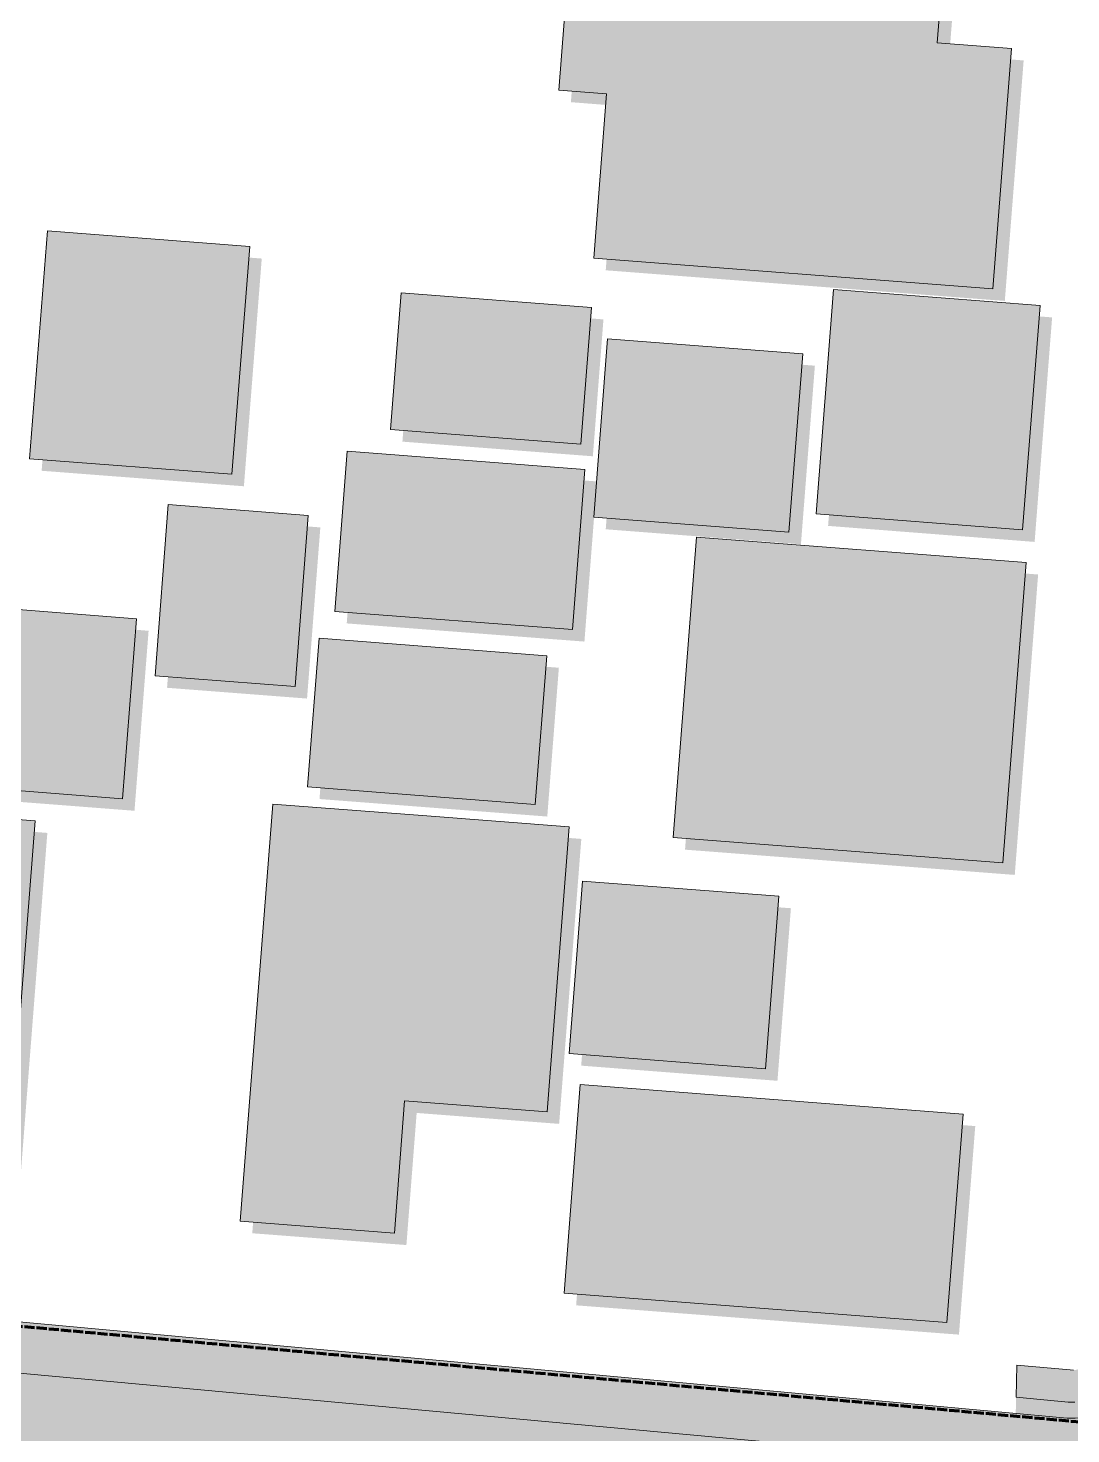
# Model space of a CAD drawing. Header units: metres. Extents: x 305909 to 307171, y 9156037 to 9156671.
# Drawn here: x 306816.2 to 306881.2, y 9156462.2 to 9156549.9 of the extents above; entities that cross this region are included whole.
import ezdxf

# ---------------------------------------------------------------- set-up
doc = ezdxf.new("R2010")
doc.units = ezdxf.units.M
doc.linetypes.add('DASHED', pattern=[1.524, 1.27, -0.254])
doc.linetypes.add('DASHED2', pattern=[0.762, 0.635, -0.127])
for name, color, linetype, lineweight, true_color in [('A-ALUR_DISTRIBUSI', 7, 'DASHED', 50, 0x7828a0), ('B-BAYANGAN', 7, 'Continuous', 0, 0x76786c), ('B-DELINEASI', 7, 'DASHED2', 70, 0xc800c8), ('J-PERKERASAN_JALAN', 7, 'Continuous', 9, 0x989896), ('K-BANGUNAN_LUAR_TAPAK', 7, 'Continuous', 9, 0xdedede), ('P-TROTOAR_AYANI', 7, 'Continuous', 9, 0xd6c8b2), ('V-JALUR_HIJAU_AYANI', 7, 'Continuous', 0, 0x96cd78), ('V-POHON_PENEDUH', 7, 'Continuous', 13, 0x288232)]:
    doc.layers.add(name, color=color, linetype=linetype, lineweight=lineweight, true_color=true_color)
doc.layers.add('G-PERKERASAN', color=7, linetype='Continuous')

# ---------------------------------------------------------------- blocks, each defined once
blk = doc.blocks.new('POHON')
at = {"true_color": 0x3e843e}
h = blk.add_hatch(color=97, dxfattribs=at)
h.dxf.hatch_style = 1
edge = h.paths.add_edge_path()
edge.add_arc((0, 0.78), 0.32, 0, 360)
at = {"true_color": 0x347638}
h = blk.add_hatch(color=97, dxfattribs=at)
h.dxf.hatch_style = 1
edge = h.paths.add_edge_path()
edge.add_arc((0, 0), 1, 0, 360)
at = {"true_color": 0x3e843e}
h = blk.add_hatch(color=97, dxfattribs=at)
h.dxf.hatch_style = 1
edge = h.paths.add_edge_path()
edge.add_arc((-0.552, 0.552), 0.32, 0, 360)
at = {"true_color": 0x62a556}
h = blk.add_hatch(color=85, dxfattribs=at)
h.dxf.hatch_style = 1
edge = h.paths.add_edge_path()
edge.add_arc((-0.2, 0.22), 0.55, 0, 360)
at = {"true_color": 0x3e843e}
h = blk.add_hatch(color=97, dxfattribs=at)
h.dxf.hatch_style = 1
edge = h.paths.add_edge_path()
edge.add_arc((0.552, 0.552), 0.32, 0, 360)
at = {"true_color": 0x697060}
h = blk.add_hatch(color=251, dxfattribs=at)
h.dxf.hatch_style = 1
edge = h.paths.add_edge_path()
edge.add_arc((0.38, -0.38), 1, 0, 360)
at = {"true_color": 0x3e843e}
h = blk.add_hatch(color=97, dxfattribs=at)
h.dxf.hatch_style = 1
edge = h.paths.add_edge_path()
edge.add_arc((-0.78, 0), 0.32, 0, 360)
h = blk.add_hatch(color=97, dxfattribs=at)
h.dxf.hatch_style = 1
edge = h.paths.add_edge_path()
edge.add_arc((0.78, 0), 0.32, 0, 360)
h = blk.add_hatch(color=97, dxfattribs=at)
h.dxf.hatch_style = 1
edge = h.paths.add_edge_path()
edge.add_arc((-0.552, -0.552), 0.32, 0, 360)
h = blk.add_hatch(color=97, dxfattribs=at)
h.dxf.hatch_style = 1
edge = h.paths.add_edge_path()
edge.add_arc((0.552, -0.552), 0.32, 0, 360)
h = blk.add_hatch(color=97, dxfattribs=at)
h.dxf.hatch_style = 1
edge = h.paths.add_edge_path()
edge.add_arc((0, -0.78), 0.32, 0, 360)
at = {"color": 99, "lineweight": 9, "true_color": 0x235528}
blk.add_circle((0, 0), 1, dxfattribs=at)

msp = doc.modelspace()

# ---------------------------------------------------------------- hatches: boundary and pattern name
at = {"layer": 'A-ALUR_DISTRIBUSI', "true_color": 0x7828a0}
h = msp.add_hatch(color=195, dxfattribs=at)
h.dxf.hatch_style = 1
h.paths.add_polyline_path([(306822.268, 9156466.504), (306824.321, 9156466.355), (306824.22, 9156464.958), (306822.167, 9156465.107), (306818.235, 9156465.393), (306818.337, 9156466.789), (306822.268, 9156466.504)])
h = msp.add_hatch(color=195, dxfattribs=at)
h.dxf.hatch_style = 1
h.paths.add_polyline_path([(306830.538, 9156465.903), (306833.297, 9156465.702), (306833.196, 9156464.306), (306830.436, 9156464.507), (306827.212, 9156464.741), (306827.313, 9156466.137), (306830.538, 9156465.903)])
h = msp.add_hatch(color=195, dxfattribs=at)
h.dxf.hatch_style = 1
h.paths.add_polyline_path([(306840.184, 9156465.202), (306842.274, 9156465.05), (306842.172, 9156463.654), (306840.082, 9156463.806), (306836.188, 9156464.089), (306836.289, 9156465.485), (306840.184, 9156465.202)])
h = msp.add_hatch(color=195, dxfattribs=at)
h.dxf.hatch_style = 1
h.paths.add_polyline_path([(306851.207, 9156464.401), (306851.218, 9156464.4), (306851.261, 9156464.396), (306851.137, 9156463.002), (306851.1, 9156463.005), (306845.164, 9156463.436), (306845.266, 9156464.833), (306851.207, 9156464.401)])
h = msp.add_hatch(color=195, dxfattribs=at)
h.dxf.hatch_style = 1
h.paths.add_polyline_path([(306860.226, 9156463.596), (306860.101, 9156462.201), (306854.125, 9156462.735), (306854.25, 9156464.129), (306860.226, 9156463.596)])
h = msp.add_hatch(color=195, dxfattribs=at)
h.dxf.hatch_style = 1
h.paths.add_polyline_path([(306861.2, 9156461.79), (306856.533, 9156460.188), (306856.906, 9156464.221)])
h = msp.add_hatch(color=195, dxfattribs=at)
h.dxf.hatch_style = 1
h.paths.add_polyline_path([(306869.091, 9156462.62), (306869.113, 9156462.617), (306869.208, 9156462.603), (306869.01, 9156461.218), (306868.925, 9156461.23), (306863.069, 9156461.884), (306863.224, 9156463.275), (306869.091, 9156462.62)])
h = msp.add_hatch(color=195, dxfattribs=at)
h.dxf.hatch_style = 1
h.paths.add_polyline_path([(306874.059, 9156461.202), (306869.317, 9156459.835), (306869.891, 9156463.844)])
h = msp.add_hatch(color=195, dxfattribs=at)
h.dxf.hatch_style = 1
h.paths.add_polyline_path([(306859.734, 9156462.629), (306861.265, 9156462.487), (306861.136, 9156461.093), (306859.605, 9156461.235), (306857.483, 9156461.431), (306857.612, 9156462.825), (306859.734, 9156462.629)])
at = {"layer": 'B-BAYANGAN', "true_color": 0x76786c}
h = msp.add_hatch(color=8, dxfattribs=at)
h.dxf.hatch_style = 1
h.paths.add_polyline_path([(306874.138, 9156554.485), (306873.645, 9156548.234), (306878.281, 9156547.877), (306877.106, 9156532.874), (306852.214, 9156534.786), (306853.011, 9156545.042), (306850.042, 9156545.274), (306850.891, 9156556.271), (306874.138, 9156554.485)])
h = msp.add_hatch(color=8, dxfattribs=at)
h.dxf.hatch_style = 1
h.paths.add_polyline_path([(306830.76, 9156535.518), (306829.647, 9156521.312), (306817.031, 9156522.278), (306818.143, 9156536.495), (306830.76, 9156535.518)])
h = msp.add_hatch(color=8, dxfattribs=at)
h.dxf.hatch_style = 1
h.paths.add_polyline_path([(306852.072, 9156531.722), (306851.412, 9156523.181), (306839.534, 9156524.095), (306840.206, 9156532.636), (306852.072, 9156531.722)])
h = msp.add_hatch(color=8, dxfattribs=at)
h.dxf.hatch_style = 1
h.paths.add_polyline_path([(306880.056, 9156531.847), (306878.965, 9156517.84), (306866.084, 9156518.839), (306867.175, 9156532.834), (306880.056, 9156531.847)])
h = msp.add_hatch(color=8, dxfattribs=at)
h.dxf.hatch_style = 1
h.paths.add_polyline_path([(306865.26, 9156528.834), (306864.389, 9156517.693), (306852.214, 9156518.628), (306853.084, 9156529.769), (306865.26, 9156528.834)])
h = msp.add_hatch(color=8, dxfattribs=at)
h.dxf.hatch_style = 1
h.paths.add_polyline_path([(306851.661, 9156521.612), (306850.885, 9156511.621), (306836.06, 9156512.755), (306836.836, 9156522.746), (306851.661, 9156521.612)])
h = msp.add_hatch(color=8, dxfattribs=at)
h.dxf.hatch_style = 1
h.paths.add_polyline_path([(306834.414, 9156518.743), (306833.585, 9156508.067), (306824.854, 9156508.739), (306825.683, 9156519.416), (306834.414, 9156518.743)])
h = msp.add_hatch(color=8, dxfattribs=at)
h.dxf.hatch_style = 1
h.paths.add_polyline_path([(306879.183, 9156515.806), (306877.726, 9156497.064), (306857.161, 9156498.64), (306858.619, 9156517.382), (306879.183, 9156515.806)])
h = msp.add_hatch(color=8, dxfattribs=at)
h.dxf.hatch_style = 1
h.paths.add_polyline_path([(306823.703, 9156512.296), (306822.822, 9156501.066), (306815.183, 9156501.655), (306816.065, 9156512.884), (306823.703, 9156512.296)])
h = msp.add_hatch(color=8, dxfattribs=at)
h.dxf.hatch_style = 1
h.paths.add_polyline_path([(306849.291, 9156509.989), (306848.568, 9156500.706), (306834.361, 9156501.799), (306835.085, 9156511.081), (306849.291, 9156509.989)])
h = msp.add_hatch(color=8, dxfattribs=at)
h.dxf.hatch_style = 1
h.paths.add_polyline_path([(306806.114, 9156498.565), (306806.272, 9156500.535), (306817.387, 9156499.684), (306815.552, 9156476.129), (306804.436, 9156476.98), (306804.677, 9156480.166), (306796.608, 9156480.797), (306798.045, 9156499.185), (306806.114, 9156498.565)])
h = msp.add_hatch(color=8, dxfattribs=at)
h.dxf.hatch_style = 1
h.paths.add_polyline_path([(306850.692, 9156499.31), (306849.308, 9156481.531), (306840.422, 9156482.214), (306839.782, 9156473.971), (306830.168, 9156474.707), (306830.807, 9156482.949), (306832.192, 9156500.728), (306841.806, 9156499.993), (306850.692, 9156499.31)])
h = msp.add_hatch(color=8, dxfattribs=at)
h.dxf.hatch_style = 1
h.paths.add_polyline_path([(306863.764, 9156494.984), (306862.925, 9156484.219), (306850.683, 9156485.164), (306851.522, 9156495.918), (306863.764, 9156494.984)])
h = msp.add_hatch(color=8, dxfattribs=at)
h.dxf.hatch_style = 1
h.paths.add_polyline_path([(306875.262, 9156481.393), (306874.245, 9156468.382), (306850.369, 9156470.21), (306851.375, 9156483.232), (306875.262, 9156481.393)])
at = {"layer": 'G-PERKERASAN', "true_color": 0xe0ded9}
h = msp.add_hatch(color=254, dxfattribs=at)
h.dxf.hatch_style = 1
h.paths.add_polyline_path([(306927.367, 9156200.899), (306914.425, 9156199.401), (306871.946, 9156198.019), (306868.838, 9156144.144), (306843.973, 9156139.654), (306613.966, 9156113.407), (306520.721, 9156109.954), (306490.891, 9156113.339), (306490.891, 9156130.788), (306527.331, 9156127.935), (306527.76, 9156145.94), (306529.801, 9156231.677), (306512.264, 9156228.096), (306490.891, 9156230.233), (306490.891, 9156525.396), (306504.834, 9156523.084), (306572.178, 9156510.306), (306677.166, 9156490.276), (306781.809, 9156471.972), (306833.432, 9156467.309), (306884.355, 9156462.71), (306888.869, 9156462.302), (306927.367, 9156458.335), (306927.367, 9156401.733), (306880.738, 9156410.367), (306872.191, 9156289.958), (306880.063, 9156289.504), (306887.261, 9156399.075), (306927.367, 9156393.311), (306927.367, 9156281.994), (306926.264, 9156282.067), (306926.137, 9156271.641), (306927.367, 9156271.571), (306927.367, 9156261.486), (306927.056, 9156261.509), (306925.118, 9156229.109), (306925.062, 9156229.112), (306925.027, 9156228.301), (306925.75, 9156228.324), (306927.367, 9156240.415), (306927.367, 9156209.547), (306891.749, 9156208.374), (306886.184, 9156208.191), (306882.096, 9156208.056), (306881.637, 9156222), (306879.908, 9156222), (306879.787, 9156200), (306885.632, 9156200.303), (306885.601, 9156199.857), (306906.625, 9156201.392), (306908.7, 9156201.5), (306927.367, 9156203.76), (306927.367, 9156200.899)])
at = {"layer": 'J-PERKERASAN_JALAN', "true_color": 0xa8a8a6}
h = msp.add_hatch(color=253, dxfattribs=at)
h.dxf.hatch_style = 1
h.paths.add_polyline_path([(306746.832, 9156478.131), (306746.851, 9156478.127), (306801.838, 9156470.455), (306802.024, 9156470.433), (306880.998, 9156463.18), (306881.503, 9156463.165), (306882.005, 9156463.215), (306882.497, 9156463.327), (306882.972, 9156463.5), (306883.42, 9156463.732), (306883.836, 9156464.018), (306884.212, 9156464.355), (306884.543, 9156464.736), (306884.824, 9156465.156), (306885.049, 9156465.607), (306885.216, 9156466.084), (306885.321, 9156466.578), (306885.363, 9156467.081), (306885.241, 9156461.11), (306884.601, 9156455.528), (306884.626, 9156456.058), (306884.581, 9156456.587), (306884.466, 9156457.105), (306884.284, 9156457.603), (306884.037, 9156458.073), (306883.731, 9156458.506), (306883.369, 9156458.895), (306882.96, 9156459.233), (306882.509, 9156459.513), (306882.025, 9156459.731), (306881.517, 9156459.883), (306880.993, 9156459.967), (306801.624, 9156467.257), (306801.577, 9156467.261), (306801.549, 9156467.265), (306801.503, 9156467.271), (306746.832, 9156474.899), (306746.832, 9156478.131)])
at = {"layer": 'K-BANGUNAN_LUAR_TAPAK', "true_color": 0xececea}
h = msp.add_hatch(color=7, dxfattribs=at)
h.dxf.hatch_style = 1
h.paths.add_polyline_path([(306873.388, 9156555.235), (306872.895, 9156548.984), (306877.531, 9156548.627), (306876.356, 9156533.624), (306851.464, 9156535.536), (306852.261, 9156545.792), (306849.292, 9156546.024), (306850.141, 9156557.021), (306873.388, 9156555.235)])
h = msp.add_hatch(color=7, dxfattribs=at)
h.dxf.hatch_style = 1
h.paths.add_polyline_path([(306830.01, 9156536.268), (306828.897, 9156522.062), (306816.281, 9156523.028), (306817.393, 9156537.245), (306830.01, 9156536.268)])
h = msp.add_hatch(color=7, dxfattribs=at)
h.dxf.hatch_style = 1
h.paths.add_polyline_path([(306851.322, 9156532.472), (306850.662, 9156523.931), (306838.784, 9156524.845), (306839.456, 9156533.386), (306851.322, 9156532.472)])
h = msp.add_hatch(color=7, dxfattribs=at)
h.dxf.hatch_style = 1
h.paths.add_polyline_path([(306879.306, 9156532.597), (306878.215, 9156518.59), (306865.334, 9156519.589), (306866.425, 9156533.584), (306879.306, 9156532.597)])
h = msp.add_hatch(color=7, dxfattribs=at)
h.dxf.hatch_style = 1
h.paths.add_polyline_path([(306864.51, 9156529.584), (306863.639, 9156518.443), (306851.464, 9156519.378), (306852.334, 9156530.519), (306864.51, 9156529.584)])
h = msp.add_hatch(color=7, dxfattribs=at)
h.dxf.hatch_style = 1
h.paths.add_polyline_path([(306850.911, 9156522.362), (306850.135, 9156512.371), (306835.31, 9156513.505), (306836.086, 9156523.496), (306850.911, 9156522.362)])
h = msp.add_hatch(color=7, dxfattribs=at)
h.dxf.hatch_style = 1
h.paths.add_polyline_path([(306833.664, 9156519.493), (306832.835, 9156508.817), (306824.104, 9156509.489), (306824.933, 9156520.166), (306833.664, 9156519.493)])
h = msp.add_hatch(color=7, dxfattribs=at)
h.dxf.hatch_style = 1
h.paths.add_polyline_path([(306878.433, 9156516.556), (306876.976, 9156497.814), (306856.411, 9156499.39), (306857.869, 9156518.132), (306878.433, 9156516.556)])
h = msp.add_hatch(color=7, dxfattribs=at)
h.dxf.hatch_style = 1
h.paths.add_polyline_path([(306822.953, 9156513.046), (306822.072, 9156501.816), (306814.433, 9156502.405), (306815.315, 9156513.634), (306822.953, 9156513.046)])
h = msp.add_hatch(color=7, dxfattribs=at)
h.dxf.hatch_style = 1
h.paths.add_polyline_path([(306848.541, 9156510.739), (306847.818, 9156501.456), (306833.611, 9156502.549), (306834.335, 9156511.831), (306848.541, 9156510.739)])
h = msp.add_hatch(color=7, dxfattribs=at)
h.dxf.hatch_style = 1
h.paths.add_polyline_path([(306805.364, 9156499.315), (306805.522, 9156501.285), (306816.637, 9156500.434), (306814.802, 9156476.879), (306803.686, 9156477.73), (306803.927, 9156480.916), (306795.858, 9156481.547), (306797.295, 9156499.935), (306805.364, 9156499.315)])
h = msp.add_hatch(color=7, dxfattribs=at)
h.dxf.hatch_style = 1
h.paths.add_polyline_path([(306849.942, 9156500.06), (306848.558, 9156482.281), (306839.672, 9156482.964), (306839.032, 9156474.721), (306829.418, 9156475.457), (306830.057, 9156483.699), (306831.442, 9156501.478), (306841.056, 9156500.743), (306849.942, 9156500.06)])
h = msp.add_hatch(color=7, dxfattribs=at)
h.dxf.hatch_style = 1
h.paths.add_polyline_path([(306863.014, 9156495.734), (306862.175, 9156484.969), (306849.933, 9156485.914), (306850.772, 9156496.668), (306863.014, 9156495.734)])
h = msp.add_hatch(color=7, dxfattribs=at)
h.dxf.hatch_style = 1
h.paths.add_polyline_path([(306874.512, 9156482.143), (306873.495, 9156469.132), (306849.619, 9156470.96), (306850.625, 9156483.982), (306874.512, 9156482.143)])
at = {"layer": 'P-TROTOAR_AYANI', "true_color": 0xd8d0c2}
h = msp.add_hatch(color=254, dxfattribs=at)
h.dxf.hatch_style = 1
h.paths.add_polyline_path([(306885.706, 9156626.666), (306886.097, 9156626.587), (306886.475, 9156626.456), (306886.832, 9156626.276), (306887.162, 9156626.05), (306887.458, 9156625.783), (306887.717, 9156625.478), (306887.933, 9156625.141), (306888.102, 9156624.779), (306888.221, 9156624.398), (306888.288, 9156624.004), (306888.304, 9156623.571), (306886.152, 9156552.479), (306886.016, 9156547.904), (306886.016, 9156547.899), (306886.015, 9156547.871), (306886.015, 9156547.867), (306884.364, 9156467.133), (306884.33, 9156466.724), (306884.251, 9156466.354), (306884.126, 9156465.997), (306883.957, 9156465.658), (306883.747, 9156465.344), (306883.499, 9156465.058), (306883.217, 9156464.806), (306882.905, 9156464.591), (306882.569, 9156464.418), (306882.213, 9156464.288), (306881.844, 9156464.204), (306881.468, 9156464.167), (306881.058, 9156464.178), (306877.808, 9156464.477), (306877.849, 9156466.481), (306881.178, 9156466.176), (306881.398, 9156466.169), (306881.523, 9156466.182), (306881.646, 9156466.21), (306881.763, 9156466.253), (306881.875, 9156466.31), (306881.978, 9156466.381), (306882.072, 9156466.465), (306882.154, 9156466.56), (306882.224, 9156466.664), (306882.28, 9156466.776), (306882.321, 9156466.895), (306882.347, 9156467.017), (306882.366, 9156467.237), (306884.016, 9156547.908), (306884.016, 9156547.919), (306884.017, 9156547.947), (306884.017, 9156547.964), (306884.153, 9156552.538), (306886.303, 9156623.565), (306886.295, 9156623.798), (306886.272, 9156623.928), (306886.233, 9156624.055), (306886.177, 9156624.175), (306886.105, 9156624.286), (306886.02, 9156624.387), (306885.921, 9156624.476), (306885.812, 9156624.551), (306885.694, 9156624.61), (306885.569, 9156624.654), (306885.439, 9156624.68), (306885.207, 9156624.695), (306881.835, 9156624.696), (306881.896, 9156626.696), (306885.274, 9156626.695), (306885.706, 9156626.666)])
at = {"layer": 'P-TROTOAR_AYANI', "true_color": 0xc4bcae}
h = msp.add_hatch(dxfattribs=at)
h.set_pattern_fill('NET', color=9, scale=6, angle=4)
h.paths.add_polyline_path([(306885.706, 9156626.666), (306886.097, 9156626.587), (306886.475, 9156626.456), (306886.832, 9156626.276), (306887.162, 9156626.05), (306887.458, 9156625.783), (306887.717, 9156625.478), (306887.933, 9156625.141), (306888.102, 9156624.779), (306888.221, 9156624.398), (306888.288, 9156624.004), (306888.304, 9156623.571), (306886.152, 9156552.479), (306886.016, 9156547.904), (306886.016, 9156547.899), (306886.015, 9156547.871), (306886.015, 9156547.867), (306884.364, 9156467.133), (306884.33, 9156466.724), (306884.251, 9156466.354), (306884.126, 9156465.997), (306883.957, 9156465.658), (306883.747, 9156465.344), (306883.499, 9156465.058), (306883.217, 9156464.806), (306882.905, 9156464.591), (306882.569, 9156464.418), (306882.213, 9156464.288), (306881.844, 9156464.204), (306881.468, 9156464.167), (306881.058, 9156464.178), (306877.808, 9156464.477), (306877.849, 9156466.481), (306881.178, 9156466.176), (306881.398, 9156466.169), (306881.523, 9156466.182), (306881.646, 9156466.21), (306881.763, 9156466.253), (306881.875, 9156466.31), (306881.978, 9156466.381), (306882.072, 9156466.465), (306882.154, 9156466.56), (306882.224, 9156466.664), (306882.28, 9156466.776), (306882.321, 9156466.895), (306882.347, 9156467.017), (306882.366, 9156467.237), (306884.016, 9156547.908), (306884.016, 9156547.919), (306884.017, 9156547.947), (306884.017, 9156547.964), (306884.153, 9156552.538), (306886.303, 9156623.565), (306886.295, 9156623.798), (306886.272, 9156623.928), (306886.233, 9156624.055), (306886.177, 9156624.175), (306886.105, 9156624.286), (306886.02, 9156624.387), (306885.921, 9156624.476), (306885.812, 9156624.551), (306885.694, 9156624.61), (306885.569, 9156624.654), (306885.439, 9156624.68), (306885.207, 9156624.695), (306881.835, 9156624.696), (306881.896, 9156626.696), (306885.274, 9156626.695), (306885.706, 9156626.666)])
at = {"layer": 'V-JALUR_HIJAU_AYANI', "true_color": 0x8abe64}
h = msp.add_hatch(color=83, dxfattribs=at)
h.dxf.hatch_style = 1
h.paths.add_polyline_path([(306885.839, 9156627.66), (306886.362, 9156627.554), (306886.866, 9156627.379), (306887.342, 9156627.139), (306887.782, 9156626.838), (306888.178, 9156626.48), (306888.523, 9156626.074), (306888.81, 9156625.625), (306889.036, 9156625.142), (306889.195, 9156624.633), (306889.285, 9156624.107), (306889.305, 9156623.574), (306887.152, 9156552.449), (306887.016, 9156547.874), (306887.015, 9156547.847), (306885.363, 9156467.081), (306885.321, 9156466.578), (306885.216, 9156466.084), (306885.049, 9156465.607), (306884.824, 9156465.156), (306884.543, 9156464.736), (306884.212, 9156464.355), (306883.836, 9156464.018), (306883.42, 9156463.732), (306882.972, 9156463.5), (306882.497, 9156463.327), (306882.005, 9156463.215), (306881.503, 9156463.165), (306880.998, 9156463.18), (306877.788, 9156463.474), (306877.808, 9156464.477), (306881.058, 9156464.178), (306881.468, 9156464.167), (306881.844, 9156464.204), (306882.213, 9156464.288), (306882.569, 9156464.418), (306882.905, 9156464.591), (306883.217, 9156464.806), (306883.499, 9156465.058), (306883.747, 9156465.344), (306883.957, 9156465.658), (306884.126, 9156465.997), (306884.251, 9156466.354), (306884.33, 9156466.724), (306884.364, 9156467.133), (306886.015, 9156547.867), (306886.015, 9156547.871), (306886.016, 9156547.899), (306886.016, 9156547.904), (306886.152, 9156552.479), (306888.304, 9156623.571), (306888.288, 9156624.004), (306888.221, 9156624.398), (306888.102, 9156624.779), (306887.933, 9156625.141), (306887.717, 9156625.478), (306887.458, 9156625.783), (306887.162, 9156626.05), (306886.832, 9156626.276), (306886.475, 9156626.456), (306886.097, 9156626.587), (306885.706, 9156626.666), (306885.274, 9156626.695), (306881.896, 9156626.696), (306881.926, 9156627.696), (306885.307, 9156627.695), (306885.839, 9156627.66)])

# ---------------------------------------------------------------- linework, layer by layer
at = {"layer": 'B-DELINEASI'}
msp.add_lwpolyline([(306572.178, 9156510.306), (306677.166, 9156490.276), (306781.809, 9156471.972), (306888.869, 9156462.302), (307002.836, 9156450.56), (307044.811, 9156445.344), (307040.22, 9156386.794), (307034.792, 9156282.996), (307033.552, 9156256.861), (307033.552, 9156224.798), (307008.361, 9156221.849), (306994.202, 9156219.777), (306994.202, 9156214.251), (306986.259, 9156211.833), (306955.522, 9156207.689), (306947.234, 9156203.199), (306914.425, 9156199.401), (306871.946, 9156198.019), (306868.838, 9156144.144), (306843.973, 9156139.654), (306613.966, 9156113.407)], dxfattribs=at)
at = {"layer": 'J-PERKERASAN_JALAN', "color": 8, "lineweight": 13, "true_color": 0x787876}
for points in [[(306802.024, 9156470.433), (306880.998, 9156463.18), (306881.503, 9156463.165), (306882.005, 9156463.215), (306882.497, 9156463.327), (306882.972, 9156463.5), (306883.42, 9156463.732), (306883.836, 9156464.018), (306884.212, 9156464.355), (306884.543, 9156464.736), (306884.824, 9156465.156), (306885.049, 9156465.607), (306885.216, 9156466.084), (306885.321, 9156466.578), (306885.363, 9156467.081), (306885.241, 9156461.11)], [(306880.993, 9156459.967), (306801.624, 9156467.257)]]:
    msp.add_lwpolyline(points, dxfattribs=at)
at = {"layer": 'K-BANGUNAN_LUAR_TAPAK', "color": 253, "lineweight": 9, "true_color": 0xb0b0ae}
for points in [[(306873.388, 9156555.235), (306872.895, 9156548.984), (306877.531, 9156548.627), (306876.356, 9156533.624), (306851.464, 9156535.536), (306852.261, 9156545.792), (306849.292, 9156546.024), (306850.141, 9156557.021), (306873.388, 9156555.235)], [(306830.01, 9156536.268), (306828.897, 9156522.062), (306816.281, 9156523.028), (306817.393, 9156537.245), (306830.01, 9156536.268)], [(306851.322, 9156532.472), (306850.662, 9156523.931), (306838.784, 9156524.845), (306839.456, 9156533.386), (306851.322, 9156532.472)], [(306879.306, 9156532.597), (306878.215, 9156518.59), (306865.334, 9156519.589), (306866.425, 9156533.584), (306879.306, 9156532.597)], [(306864.51, 9156529.584), (306863.639, 9156518.443), (306851.464, 9156519.378), (306852.334, 9156530.519), (306864.51, 9156529.584)], [(306850.911, 9156522.362), (306850.135, 9156512.371), (306835.31, 9156513.505), (306836.086, 9156523.496), (306850.911, 9156522.362)], [(306833.664, 9156519.493), (306832.835, 9156508.817), (306824.104, 9156509.489), (306824.933, 9156520.166), (306833.664, 9156519.493)], [(306878.433, 9156516.556), (306876.976, 9156497.814), (306856.411, 9156499.39), (306857.869, 9156518.132), (306878.433, 9156516.556)], [(306822.953, 9156513.046), (306822.072, 9156501.816), (306814.433, 9156502.405), (306815.315, 9156513.634), (306822.953, 9156513.046)], [(306848.541, 9156510.739), (306847.818, 9156501.456), (306833.611, 9156502.549), (306834.335, 9156511.831), (306848.541, 9156510.739)], [(306805.364, 9156499.315), (306805.522, 9156501.285), (306816.637, 9156500.434), (306814.802, 9156476.879), (306803.686, 9156477.73), (306803.927, 9156480.916), (306795.858, 9156481.547), (306797.295, 9156499.935), (306805.364, 9156499.315)], [(306849.942, 9156500.06), (306848.558, 9156482.281), (306839.672, 9156482.964), (306839.032, 9156474.721), (306829.418, 9156475.457), (306830.057, 9156483.699), (306831.442, 9156501.478), (306841.056, 9156500.743), (306849.942, 9156500.06)], [(306863.014, 9156495.734), (306862.175, 9156484.969), (306849.933, 9156485.914), (306850.772, 9156496.668), (306863.014, 9156495.734)], [(306874.512, 9156482.143), (306873.495, 9156469.132), (306849.619, 9156470.96), (306850.625, 9156483.982), (306874.512, 9156482.143)]]:
    msp.add_lwpolyline(points, close=True, dxfattribs=at)
at = {"layer": 'P-TROTOAR_AYANI', "color": 252, "lineweight": 9, "true_color": 0xa09688}
msp.add_lwpolyline([(306881.468, 9156464.167), (306881.058, 9156464.178), (306877.808, 9156464.477), (306877.849, 9156466.481), (306881.178, 9156466.176), (306881.398, 9156466.169)], dxfattribs=at)

# ---------------------------------------------------------------- block references
at = {"layer": 'V-POHON_PENEDUH', "xscale": 2.4, "yscale": 2.4, "rotation": 210.80227086275}
msp.add_blockref('POHON', (306885.409, 9156493.798), dxfattribs=at)

doc.saveas('drawing.dxf')
